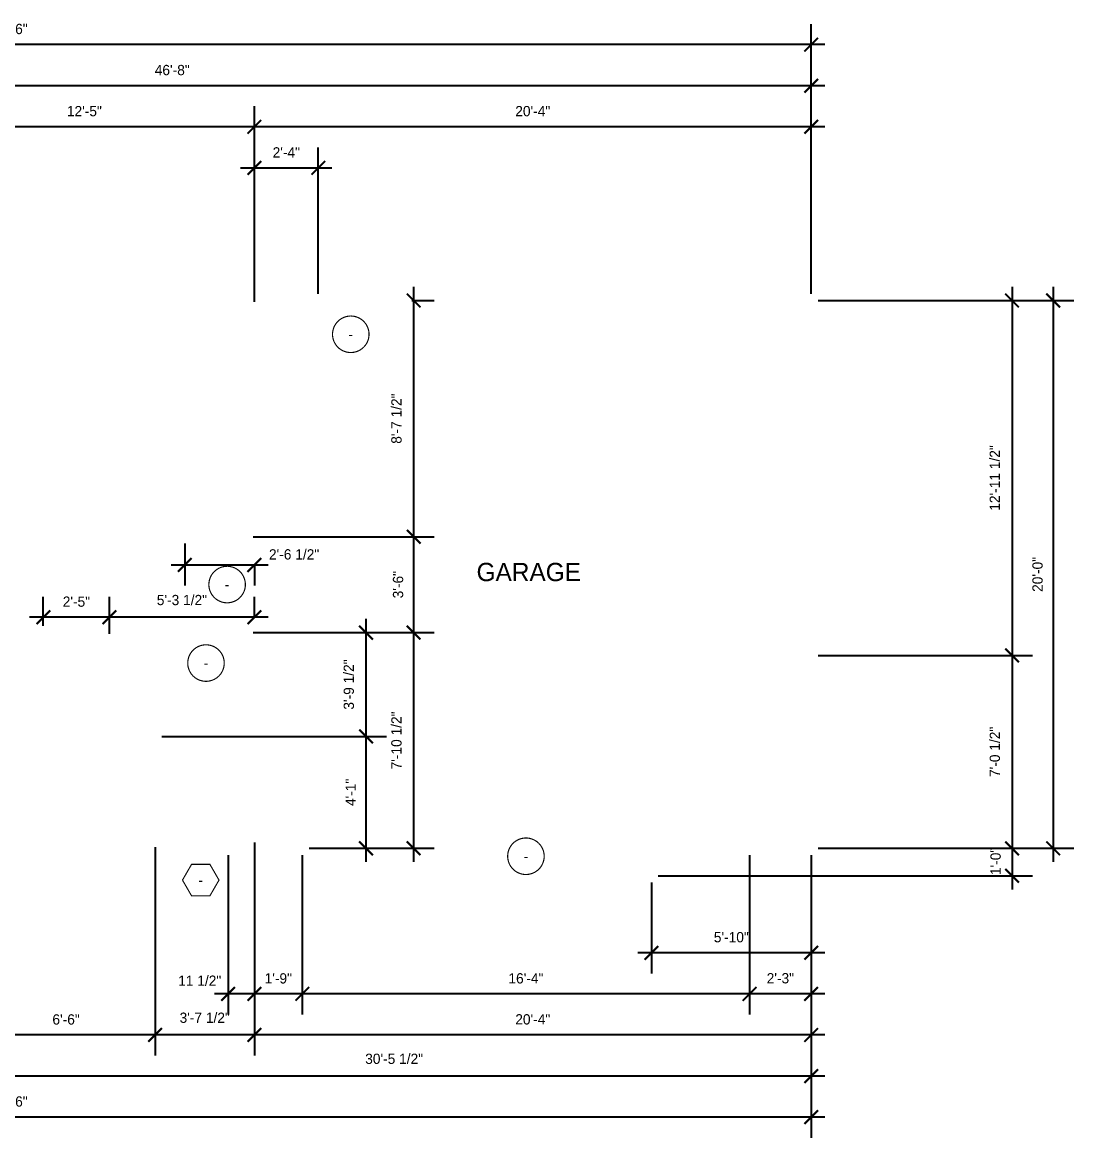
# Model space of a CAD drawing. Extents: x -2767 to 0, y -1760 to 778.
# Drawn here: x -2275.6 to -1814.9, y -1075 to -586.4 of the extents above; entities that cross this region are included whole.
import ezdxf

# ---------------------------------------------------------------- set-up
doc = ezdxf.new("R2010")
doc.units = 0
doc.header["$LTSCALE"] = 48
doc.header["$MEASUREMENT"] = 0
doc.header["$PDMODE"] = 3
doc.header["$PDSIZE"] = -2
doc.layers.get('0').update_dxf_attribs({"linetype": 'CONTINUOUS'})
doc.layers.get('DEFPOINTS').update_dxf_attribs({"linetype": 'CONTINUOUS'})
for name, color, linetype in [('A-DIMS', 3, 'CONTINUOUS'), ('A-SYM', 2, 'CONTINUOUS'), ('A-SYM TEXT', 3, 'CONTINUOUS'), ('A-TEXT', 3, 'CONTINUOUS')]:
    doc.layers.add(name, color=color, linetype=linetype)
doc.styles.get("Standard").update_dxf_attribs({"font": 'ERASMD.TTF', "height": 4.5})
doc.dimstyles.new('ARCHITECTURE', dxfattribs={"dimscale": 48, "dimtxt": 0.18, "dimasz": 0.125, "dimexe": 0.1875, "dimexo": 0.0625, "dimgap": 0.09375, "dimtad": 1, "dimdec": 4, "dimzin": 3, "dimdsep": 46, "dimlunit": 4, "dimtxsty": 'Standard', "dimblk1": 'ARCHTICK', "dimblk2": 'ARCHTICK', "dimsah": 1, "dimcen": 0.09375, "dimdle": 0.125, "dimclrd": 1, "dimclre": 1, "dimclrt": 3, "dimadec": 0, "dimazin": 0, "dimtfac": 1, "dimtdec": 4, "dimtofl": 0, "dimtmove": 2, "dimatfit": 3, "dimldrblk": 'ARCHTICK', "dimfxl": 1, "dimfrac": 2, "dimtolj": 1, "dimtzin": 0, "dimarcsym": 0})

# ---------------------------------------------------------------- blocks, each defined once
blk = doc.blocks.new('_ARCHTICK')
at = {"color": 0, "linetype": 'ByBlock', "const_width": 0.15}
blk.add_lwpolyline([(-0.5, -0.5), (0.5, 0.5)], dxfattribs=at)
blk = doc.blocks.new('*D9')
at = {"layer": 'A-DIMS', "color": 1, "lineweight": -2, "transparency": 16777216}
for p, q in [((-2631.89, -951.25), (-2631.89, -1075.04)), ((-1929.89, -951.25), (-1929.89, -1075.04)), ((-1923.89, -1066.04), (-2637.89, -1066.04))]:
    blk.add_line(p, q, dxfattribs=at)
at = {"layer": 'DEFPOINTS', "color": 0, "transparency": 16777216}
for p in [(-2631.89, -948.25), (-1929.89, -948.25), (-2631.89, -1066.04)]:
    blk.add_point(p, dxfattribs=at)
at = {"layer": 'A-DIMS', "color": 1, "lineweight": -2, "transparency": 16777216, "xscale": 6, "yscale": 6, "zscale": 6, "rotation": 180}
blk.add_blockref('_ARCHTICK', (-2631.89, -1066.04), dxfattribs=at)
at = {"layer": 'A-DIMS', "color": 1, "lineweight": -2, "transparency": 16777216, "xscale": 6, "yscale": 6, "zscale": 6}
blk.add_blockref('_ARCHTICK', (-1929.89, -1066.04), dxfattribs=at)
at = {"layer": 'A-DIMS', "color": 3, "transparency": 16777216, "insert": (-2280.89, -1059.22), "char_height": 4.5, "attachment_point": 5}
blk.add_mtext('\\A1;58\'-6"', dxfattribs=at)
blk = doc.blocks.new('*D10')
at = {"layer": 'A-DIMS', "color": 1, "lineweight": -2, "transparency": 16777216}
for p, q in [((-2631.89, -747.25), (-2631.89, -587.13)), ((-1929.89, -705.25), (-1929.89, -587.13)), ((-1923.89, -596.13), (-2637.89, -596.13))]:
    blk.add_line(p, q, dxfattribs=at)
at = {"layer": 'DEFPOINTS', "color": 0, "transparency": 16777216}
for p in [(-2631.89, -596.13), (-1929.89, -708.25), (-2631.89, -750.25)]:
    blk.add_point(p, dxfattribs=at)
at = {"layer": 'A-DIMS', "color": 1, "lineweight": -2, "transparency": 16777216, "xscale": 6, "yscale": 6, "zscale": 6, "rotation": 180}
blk.add_blockref('_ARCHTICK', (-2631.89, -596.13), dxfattribs=at)
at = {"layer": 'A-DIMS', "color": 1, "lineweight": -2, "transparency": 16777216, "xscale": 6, "yscale": 6, "zscale": 6}
blk.add_blockref('_ARCHTICK', (-1929.89, -596.13), dxfattribs=at)
at = {"layer": 'A-DIMS', "color": 3, "transparency": 16777216, "insert": (-2280.89, -589.3), "char_height": 4.5, "attachment_point": 5}
blk.add_mtext('\\A1;58\'-6"', dxfattribs=at)
blk = doc.blocks.new('*D11')
at = {"layer": 'A-DIMS', "color": 1, "lineweight": -2, "transparency": 16777216}
for p, q in [((-2489.88, -705.25), (-2489.88, -605.13)), ((-1929.89, -705.25), (-1929.89, -605.13)), ((-1923.89, -614.13), (-2495.88, -614.13))]:
    blk.add_line(p, q, dxfattribs=at)
at = {"layer": 'DEFPOINTS', "color": 0, "transparency": 16777216}
for p in [(-2489.88, -614.13), (-2489.88, -708.25), (-1929.89, -708.25)]:
    blk.add_point(p, dxfattribs=at)
at = {"layer": 'A-DIMS', "color": 1, "lineweight": -2, "transparency": 16777216, "xscale": 6, "yscale": 6, "zscale": 6, "rotation": 180}
blk.add_blockref('_ARCHTICK', (-2489.88, -614.13), dxfattribs=at)
at = {"layer": 'A-DIMS', "color": 1, "lineweight": -2, "transparency": 16777216, "xscale": 6, "yscale": 6, "zscale": 6}
blk.add_blockref('_ARCHTICK', (-1929.89, -614.13), dxfattribs=at)
at = {"layer": 'A-DIMS', "color": 3, "transparency": 16777216, "insert": (-2209.88, -607.3), "char_height": 4.5, "attachment_point": 5}
blk.add_mtext('\\A1;46\'-8"', dxfattribs=at)
blk = doc.blocks.new('*D13')
at = {"layer": 'A-DIMS', "color": 1, "lineweight": -2, "transparency": 16777216}
for p, q in [((-2173.89, -708.75), (-2173.89, -623.13)), ((-1929.89, -705.25), (-1929.89, -623.13)), ((-1923.89, -632.13), (-2179.89, -632.13))]:
    blk.add_line(p, q, dxfattribs=at)
at = {"layer": 'DEFPOINTS', "color": 0, "transparency": 16777216}
for p in [(-2173.89, -632.13), (-1929.89, -708.25), (-2173.89, -711.75)]:
    blk.add_point(p, dxfattribs=at)
at = {"layer": 'A-DIMS', "color": 1, "lineweight": -2, "transparency": 16777216, "xscale": 6, "yscale": 6, "zscale": 6, "rotation": 180}
blk.add_blockref('_ARCHTICK', (-2173.89, -632.13), dxfattribs=at)
at = {"layer": 'A-DIMS', "color": 1, "lineweight": -2, "transparency": 16777216, "xscale": 6, "yscale": 6, "zscale": 6}
blk.add_blockref('_ARCHTICK', (-1929.89, -632.13), dxfattribs=at)
at = {"layer": 'A-DIMS', "color": 3, "transparency": 16777216, "insert": (-2051.89, -625.3), "char_height": 4.5, "attachment_point": 5}
blk.add_mtext('\\A1;20\'-4"', dxfattribs=at)
blk = doc.blocks.new('*D14')
at = {"layer": 'A-DIMS', "color": 1, "lineweight": -2, "transparency": 16777216}
for p, q in [((-2322.88, -710.75), (-2322.88, -623.13)), ((-2173.89, -708.75), (-2173.89, -623.13)), ((-2167.89, -632.13), (-2328.88, -632.13))]:
    blk.add_line(p, q, dxfattribs=at)
at = {"layer": 'DEFPOINTS', "color": 0, "transparency": 16777216}
for p in [(-2322.88, -632.13), (-2173.89, -711.75), (-2322.88, -713.75)]:
    blk.add_point(p, dxfattribs=at)
at = {"layer": 'A-DIMS', "color": 1, "lineweight": -2, "transparency": 16777216, "xscale": 6, "yscale": 6, "zscale": 6, "rotation": 180}
blk.add_blockref('_ARCHTICK', (-2322.88, -632.13), dxfattribs=at)
at = {"layer": 'A-DIMS', "color": 1, "lineweight": -2, "transparency": 16777216, "xscale": 6, "yscale": 6, "zscale": 6}
blk.add_blockref('_ARCHTICK', (-2173.89, -632.13), dxfattribs=at)
at = {"layer": 'A-DIMS', "color": 3, "transparency": 16777216, "insert": (-2248.38, -625.3), "char_height": 4.5, "attachment_point": 5}
blk.add_mtext('\\A1;12\'-5"', dxfattribs=at)
blk = doc.blocks.new('*D19')
at = {"layer": 'A-DIMS', "color": 1, "lineweight": -2, "transparency": 16777216}
for p, q in [((-2173.89, -708.75), (-2173.89, -641.13)), ((-2145.89, -705.25), (-2145.89, -641.13)), ((-2179.89, -650.13), (-2139.89, -650.13))]:
    blk.add_line(p, q, dxfattribs=at)
at = {"layer": 'DEFPOINTS', "color": 0, "transparency": 16777216}
for p in [(-2145.89, -650.13), (-2145.89, -708.25), (-2173.89, -711.75)]:
    blk.add_point(p, dxfattribs=at)
at = {"layer": 'A-DIMS', "color": 1, "lineweight": -2, "transparency": 16777216, "xscale": 6, "yscale": 6, "zscale": 6, "rotation": 180}
blk.add_blockref('_ARCHTICK', (-2173.89, -650.13), dxfattribs=at)
at = {"layer": 'A-DIMS', "color": 1, "lineweight": -2, "transparency": 16777216, "xscale": 6, "yscale": 6, "zscale": 6}
blk.add_blockref('_ARCHTICK', (-2145.89, -650.13), dxfattribs=at)
at = {"layer": 'A-DIMS', "color": 3, "transparency": 16777216, "insert": (-2159.89, -643.34), "char_height": 4.5, "attachment_point": 5}
blk.add_mtext('\\A1;2\'-4"', dxfattribs=at)
blk = doc.blocks.new('*D22')
at = {"layer": 'A-DIMS', "color": 1, "lineweight": -2, "transparency": 16777216}
for p, q in [((-2295.39, -951.25), (-2295.39, -1057.04)), ((-1929.89, -951.25), (-1929.89, -1057.04)), ((-1923.89, -1048.04), (-2301.39, -1048.04))]:
    blk.add_line(p, q, dxfattribs=at)
at = {"layer": 'DEFPOINTS', "color": 0, "transparency": 16777216}
for p in [(-2295.39, -948.25), (-1929.89, -948.25), (-2295.39, -1048.04)]:
    blk.add_point(p, dxfattribs=at)
at = {"layer": 'A-DIMS', "color": 1, "lineweight": -2, "transparency": 16777216, "xscale": 6, "yscale": 6, "zscale": 6, "rotation": 180}
blk.add_blockref('_ARCHTICK', (-2295.39, -1048.04), dxfattribs=at)
at = {"layer": 'A-DIMS', "color": 1, "lineweight": -2, "transparency": 16777216, "xscale": 6, "yscale": 6, "zscale": 6}
blk.add_blockref('_ARCHTICK', (-1929.89, -1048.04), dxfattribs=at)
at = {"layer": 'A-DIMS', "color": 3, "transparency": 16777216, "insert": (-2112.64, -1040.51), "char_height": 4.5, "attachment_point": 5}
blk.add_mtext('\\A1;30\'-5 1/2"', dxfattribs=at)
blk = doc.blocks.new('*D25')
at = {"layer": 'A-DIMS', "color": 1, "lineweight": -2, "transparency": 16777216}
for p, q in [((-2173.89, -945.75), (-2173.89, -1039.04)), ((-1929.89, -951.25), (-1929.89, -1039.04)), ((-1923.89, -1030.04), (-2179.89, -1030.04))]:
    blk.add_line(p, q, dxfattribs=at)
at = {"layer": 'DEFPOINTS', "color": 0, "transparency": 16777216}
for p in [(-2173.89, -942.75), (-1929.89, -948.25), (-2173.89, -1030.04)]:
    blk.add_point(p, dxfattribs=at)
at = {"layer": 'A-DIMS', "color": 1, "lineweight": -2, "transparency": 16777216, "xscale": 6, "yscale": 6, "zscale": 6, "rotation": 180}
blk.add_blockref('_ARCHTICK', (-2173.89, -1030.04), dxfattribs=at)
at = {"layer": 'A-DIMS', "color": 1, "lineweight": -2, "transparency": 16777216, "xscale": 6, "yscale": 6, "zscale": 6}
blk.add_blockref('_ARCHTICK', (-1929.89, -1030.04), dxfattribs=at)
at = {"layer": 'A-DIMS', "color": 3, "transparency": 16777216, "insert": (-2051.89, -1023.22), "char_height": 4.5, "attachment_point": 5}
blk.add_mtext('\\A1;20\'-4"', dxfattribs=at)
blk = doc.blocks.new('*D26')
at = {"layer": 'A-DIMS', "color": 1, "lineweight": -2, "transparency": 16777216}
for p, q in [((-2217.39, -947.75), (-2217.39, -1039.04)), ((-2173.89, -945.75), (-2173.89, -1039.04)), ((-2167.89, -1030.04), (-2223.39, -1030.04))]:
    blk.add_line(p, q, dxfattribs=at)
at = {"layer": 'DEFPOINTS', "color": 0, "transparency": 16777216}
for p in [(-2173.89, -942.75), (-2217.39, -944.75), (-2217.39, -1030.04)]:
    blk.add_point(p, dxfattribs=at)
at = {"layer": 'A-DIMS', "color": 1, "lineweight": -2, "transparency": 16777216, "xscale": 6, "yscale": 6, "zscale": 6, "rotation": 180}
blk.add_blockref('_ARCHTICK', (-2217.39, -1030.04), dxfattribs=at)
at = {"layer": 'A-DIMS', "color": 1, "lineweight": -2, "transparency": 16777216, "xscale": 6, "yscale": 6, "zscale": 6}
blk.add_blockref('_ARCHTICK', (-2173.89, -1030.04), dxfattribs=at)
at = {"layer": 'A-DIMS', "color": 3, "transparency": 16777216, "insert": (-2195.64, -1022.51), "char_height": 4.5, "attachment_point": 5}
blk.add_mtext('\\A1;3\'-7 1/2"', dxfattribs=at)
blk = doc.blocks.new('*D27')
at = {"layer": 'A-DIMS', "color": 1, "lineweight": -2, "transparency": 16777216}
for p, q in [((-2217.39, -947.75), (-2217.39, -1039.04)), ((-2295.39, -951.25), (-2295.39, -1039.04)), ((-2211.39, -1030.04), (-2301.39, -1030.04))]:
    blk.add_line(p, q, dxfattribs=at)
at = {"layer": 'DEFPOINTS', "color": 0, "transparency": 16777216}
for p in [(-2217.39, -944.75), (-2295.39, -948.25), (-2295.39, -1030.04)]:
    blk.add_point(p, dxfattribs=at)
at = {"layer": 'A-DIMS', "color": 1, "lineweight": -2, "transparency": 16777216, "xscale": 6, "yscale": 6, "zscale": 6, "rotation": 180}
blk.add_blockref('_ARCHTICK', (-2295.39, -1030.04), dxfattribs=at)
at = {"layer": 'A-DIMS', "color": 1, "lineweight": -2, "transparency": 16777216, "xscale": 6, "yscale": 6, "zscale": 6}
blk.add_blockref('_ARCHTICK', (-2217.39, -1030.04), dxfattribs=at)
at = {"layer": 'A-DIMS', "color": 3, "transparency": 16777216, "insert": (-2256.39, -1023.26), "char_height": 4.5, "attachment_point": 5}
blk.add_mtext('\\A1;6\'-6"', dxfattribs=at)
blk = doc.blocks.new('*D30')
at = {"layer": 'A-DIMS', "color": 1, "lineweight": -2, "transparency": 16777216}
for p, q in [((-1956.89, -951.25), (-1956.89, -1021.04)), ((-1929.89, -951.25), (-1929.89, -1021.04)), ((-1923.89, -1012.04), (-1962.89, -1012.04))]:
    blk.add_line(p, q, dxfattribs=at)
at = {"layer": 'DEFPOINTS', "color": 0, "transparency": 16777216}
for p in [(-1956.89, -948.25), (-1929.89, -948.25), (-1956.89, -1012.04)]:
    blk.add_point(p, dxfattribs=at)
at = {"layer": 'A-DIMS', "color": 1, "lineweight": -2, "transparency": 16777216, "xscale": 6, "yscale": 6, "zscale": 6, "rotation": 180}
blk.add_blockref('_ARCHTICK', (-1956.89, -1012.04), dxfattribs=at)
at = {"layer": 'A-DIMS', "color": 1, "lineweight": -2, "transparency": 16777216, "xscale": 6, "yscale": 6, "zscale": 6}
blk.add_blockref('_ARCHTICK', (-1929.89, -1012.04), dxfattribs=at)
at = {"layer": 'A-DIMS', "color": 3, "transparency": 16777216, "insert": (-1943.39, -1005.22), "char_height": 4.5, "attachment_point": 5}
blk.add_mtext('\\A1;2\'-3"', dxfattribs=at)
blk = doc.blocks.new('*D31')
at = {"layer": 'A-DIMS', "color": 1, "lineweight": -2, "transparency": 16777216}
for p, q in [((-2152.89, -951.25), (-2152.89, -1021.04)), ((-1956.89, -951.25), (-1956.89, -1021.04)), ((-1950.89, -1012.04), (-2158.89, -1012.04))]:
    blk.add_line(p, q, dxfattribs=at)
at = {"layer": 'DEFPOINTS', "color": 0, "transparency": 16777216}
for p in [(-2152.89, -948.25), (-1956.89, -948.25), (-2152.89, -1012.04)]:
    blk.add_point(p, dxfattribs=at)
at = {"layer": 'A-DIMS', "color": 1, "lineweight": -2, "transparency": 16777216, "xscale": 6, "yscale": 6, "zscale": 6, "rotation": 180}
blk.add_blockref('_ARCHTICK', (-2152.89, -1012.04), dxfattribs=at)
at = {"layer": 'A-DIMS', "color": 1, "lineweight": -2, "transparency": 16777216, "xscale": 6, "yscale": 6, "zscale": 6}
blk.add_blockref('_ARCHTICK', (-1956.89, -1012.04), dxfattribs=at)
at = {"layer": 'A-DIMS', "color": 3, "transparency": 16777216, "insert": (-2054.89, -1005.26), "char_height": 4.5, "attachment_point": 5}
blk.add_mtext('\\A1;16\'-4"', dxfattribs=at)
blk = doc.blocks.new('*D32')
at = {"layer": 'A-DIMS', "color": 1, "lineweight": -2, "transparency": 16777216}
for p, q in [((-2173.89, -945.75), (-2173.89, -1021.04)), ((-2152.89, -951.25), (-2152.89, -1021.04)), ((-2146.89, -1012.04), (-2179.89, -1012.04))]:
    blk.add_line(p, q, dxfattribs=at)
at = {"layer": 'DEFPOINTS', "color": 0, "transparency": 16777216}
for p in [(-2173.89, -942.75), (-2152.89, -948.25), (-2173.89, -1012.04)]:
    blk.add_point(p, dxfattribs=at)
at = {"layer": 'A-DIMS', "color": 1, "lineweight": -2, "transparency": 16777216, "xscale": 6, "yscale": 6, "zscale": 6, "rotation": 180}
blk.add_blockref('_ARCHTICK', (-2173.89, -1012.04), dxfattribs=at)
at = {"layer": 'A-DIMS', "color": 1, "lineweight": -2, "transparency": 16777216, "xscale": 6, "yscale": 6, "zscale": 6}
blk.add_blockref('_ARCHTICK', (-2152.89, -1012.04), dxfattribs=at)
at = {"layer": 'A-DIMS', "color": 3, "transparency": 16777216, "insert": (-2163.39, -1005.26), "char_height": 4.5, "attachment_point": 5}
blk.add_mtext('\\A1;1\'-9"', dxfattribs=at)
blk = doc.blocks.new('*D33')
at = {"layer": 'A-DIMS', "color": 1, "lineweight": -2, "transparency": 16777216}
for p, q in [((-2173.89, -945.75), (-2173.89, -1021.04)), ((-2185.39, -951.25), (-2185.39, -1021.04)), ((-2167.89, -1012.04), (-2191.39, -1012.04))]:
    blk.add_line(p, q, dxfattribs=at)
at = {"layer": 'DEFPOINTS', "color": 0, "transparency": 16777216}
for p in [(-2173.89, -942.75), (-2185.39, -948.25), (-2185.39, -1012.04)]:
    blk.add_point(p, dxfattribs=at)
at = {"layer": 'A-DIMS', "color": 1, "lineweight": -2, "transparency": 16777216, "xscale": 6, "yscale": 6, "zscale": 6, "rotation": 180}
blk.add_blockref('_ARCHTICK', (-2185.39, -1012.04), dxfattribs=at)
at = {"layer": 'A-DIMS', "color": 1, "lineweight": -2, "transparency": 16777216, "xscale": 6, "yscale": 6, "zscale": 6}
blk.add_blockref('_ARCHTICK', (-2173.89, -1012.04), dxfattribs=at)
at = {"layer": 'A-DIMS', "color": 3, "transparency": 16777216, "insert": (-2197.84, -1006.29), "char_height": 4.5, "attachment_point": 5}
blk.add_mtext('\\A1;11 1/2"', dxfattribs=at)
blk = doc.blocks.new('*D70')
at = {"layer": 'A-DIMS', "color": 1, "lineweight": -2, "transparency": 16777216}
for p, q in [((-1823.86, -702.25), (-1823.86, -954.25)), ((-1926.89, -708.25), (-1814.86, -708.25)), ((-1926.89, -948.25), (-1814.86, -948.25))]:
    blk.add_line(p, q, dxfattribs=at)
at = {"layer": 'DEFPOINTS', "color": 0, "transparency": 16777216}
for p in [(-1929.89, -708.25), (-1929.89, -948.25), (-1823.86, -948.25)]:
    blk.add_point(p, dxfattribs=at)
at = {"layer": 'A-DIMS', "color": 1, "lineweight": -2, "transparency": 16777216, "xscale": 6, "yscale": 6, "zscale": 6}
for p, rotation in [((-1823.86, -708.25), 90), ((-1823.86, -948.25), 270)]:
    blk.add_blockref('_ARCHTICK', p, dxfattribs=dict(at, rotation=rotation))
at = {"layer": 'A-DIMS', "color": 3, "transparency": 16777216, "insert": (-1830.68, -828.25), "char_height": 4.5, "attachment_point": 5, "rotation": 90}
blk.add_mtext('\\A1;20\'-0"', dxfattribs=at)
blk = doc.blocks.new('*D71')
at = {"layer": 'A-DIMS', "color": 1, "lineweight": -2, "transparency": 16777216}
for p, q in [((-1841.86, -702.25), (-1841.86, -869.75)), ((-1926.89, -708.25), (-1832.86, -708.25)), ((-1926.89, -863.75), (-1832.86, -863.75))]:
    blk.add_line(p, q, dxfattribs=at)
at = {"layer": 'DEFPOINTS', "color": 0, "transparency": 16777216}
for p in [(-1929.89, -708.25), (-1929.89, -863.75), (-1841.86, -863.75)]:
    blk.add_point(p, dxfattribs=at)
at = {"layer": 'A-DIMS', "color": 1, "lineweight": -2, "transparency": 16777216, "xscale": 6, "yscale": 6, "zscale": 6}
for p, rotation in [((-1841.86, -708.25), 90), ((-1841.86, -863.75), 270)]:
    blk.add_blockref('_ARCHTICK', p, dxfattribs=dict(at, rotation=rotation))
at = {"layer": 'A-DIMS', "color": 3, "transparency": 16777216, "insert": (-1849.39, -786), "char_height": 4.5, "attachment_point": 5, "rotation": 90}
blk.add_mtext('\\A1;12\'-11 1/2"', dxfattribs=at)
blk = doc.blocks.new('*D72')
at = {"layer": 'A-DIMS', "color": 1, "lineweight": -2, "transparency": 16777216}
for p, q in [((-1841.86, -857.75), (-1841.86, -954.25)), ((-1926.89, -863.75), (-1832.86, -863.75)), ((-1926.89, -948.25), (-1832.86, -948.25))]:
    blk.add_line(p, q, dxfattribs=at)
at = {"layer": 'DEFPOINTS', "color": 0, "transparency": 16777216}
for p in [(-1929.89, -863.75), (-1929.89, -948.25), (-1841.86, -948.25)]:
    blk.add_point(p, dxfattribs=at)
at = {"layer": 'A-DIMS', "color": 1, "lineweight": -2, "transparency": 16777216, "xscale": 6, "yscale": 6, "zscale": 6}
for p, rotation in [((-1841.86, -863.75), 90), ((-1841.86, -948.25), 270)]:
    blk.add_blockref('_ARCHTICK', p, dxfattribs=dict(at, rotation=rotation))
at = {"layer": 'A-DIMS', "color": 3, "transparency": 16777216, "insert": (-1849.39, -906), "char_height": 4.5, "attachment_point": 5, "rotation": 90}
blk.add_mtext('\\A1;7\'-0 1/2"', dxfattribs=at)
blk = doc.blocks.new('*D73')
at = {"layer": 'A-DIMS', "color": 1, "lineweight": -2, "transparency": 16777216}
for p, q in [((-1841.86, -942.25), (-1841.86, -966.25)), ((-1926.89, -948.25), (-1832.86, -948.25)), ((-1996.89, -960.25), (-1832.86, -960.25))]:
    blk.add_line(p, q, dxfattribs=at)
at = {"layer": 'DEFPOINTS', "color": 0, "transparency": 16777216}
for p in [(-1929.89, -948.25), (-1999.89, -960.25), (-1841.86, -960.25)]:
    blk.add_point(p, dxfattribs=at)
at = {"layer": 'A-DIMS', "color": 1, "lineweight": -2, "transparency": 16777216, "xscale": 6, "yscale": 6, "zscale": 6}
for p, rotation in [((-1841.86, -948.25), 90), ((-1841.86, -960.25), 270)]:
    blk.add_blockref('_ARCHTICK', p, dxfattribs=dict(at, rotation=rotation))
at = {"layer": 'A-DIMS', "color": 3, "transparency": 16777216, "insert": (-1849.05, -954), "char_height": 4.5, "attachment_point": 5, "rotation": 90}
blk.add_mtext('\\A1;1\'-0"', dxfattribs=at)
blk = doc.blocks.new('*D81')
at = {"layer": 'A-DIMS', "color": 1, "lineweight": -2, "transparency": 16777216}
for p, q in [((-2104.08, -954.25), (-2104.08, -847.75)), ((-2174.39, -853.75), (-2095.08, -853.75)), ((-2141.89, -948.25), (-2095.08, -948.25))]:
    blk.add_line(p, q, dxfattribs=at)
at = {"layer": 'DEFPOINTS', "color": 0, "transparency": 16777216}
for p in [(-2177.39, -853.75), (-2104.08, -853.75), (-2144.89, -948.25)]:
    blk.add_point(p, dxfattribs=at)
at = {"layer": 'A-DIMS', "color": 1, "lineweight": -2, "transparency": 16777216, "xscale": 6, "yscale": 6, "zscale": 6}
for p, rotation in [((-2104.08, -853.75), 90), ((-2104.08, -948.25), 270)]:
    blk.add_blockref('_ARCHTICK', p, dxfattribs=dict(at, rotation=rotation))
at = {"layer": 'A-DIMS', "color": 3, "transparency": 16777216, "insert": (-2111.61, -901), "char_height": 4.5, "attachment_point": 5, "rotation": 90}
blk.add_mtext('\\A1;7\'-10 1/2"', dxfattribs=at)
blk = doc.blocks.new('*D82')
at = {"layer": 'A-DIMS', "color": 1, "lineweight": -2, "transparency": 16777216}
for p, q in [((-2104.08, -859.75), (-2104.08, -805.75)), ((-2174.39, -811.75), (-2095.08, -811.75)), ((-2174.39, -853.75), (-2095.08, -853.75))]:
    blk.add_line(p, q, dxfattribs=at)
at = {"layer": 'DEFPOINTS', "color": 0, "transparency": 16777216}
for p in [(-2177.39, -811.75), (-2104.08, -811.75), (-2177.39, -853.75)]:
    blk.add_point(p, dxfattribs=at)
at = {"layer": 'A-DIMS', "color": 1, "lineweight": -2, "transparency": 16777216, "xscale": 6, "yscale": 6, "zscale": 6}
for p, rotation in [((-2104.08, -811.75), 90), ((-2104.08, -853.75), 270)]:
    blk.add_blockref('_ARCHTICK', p, dxfattribs=dict(at, rotation=rotation))
at = {"layer": 'A-DIMS', "color": 3, "transparency": 16777216, "insert": (-2110.9, -832.75), "char_height": 4.5, "attachment_point": 5, "rotation": 90}
blk.add_mtext('\\A1;3\'-6"', dxfattribs=at)
blk = doc.blocks.new('*D83')
at = {"layer": 'A-DIMS', "color": 1, "lineweight": -2, "transparency": 16777216}
for p, q in [((-2104.08, -817.75), (-2104.08, -702.25)), ((-2104.89, -708.25), (-2095.08, -708.25)), ((-2174.39, -811.75), (-2095.08, -811.75))]:
    blk.add_line(p, q, dxfattribs=at)
at = {"layer": 'DEFPOINTS', "color": 0, "transparency": 16777216}
for p in [(-2107.89, -708.25), (-2104.08, -708.25), (-2177.39, -811.75)]:
    blk.add_point(p, dxfattribs=at)
at = {"layer": 'A-DIMS', "color": 1, "lineweight": -2, "transparency": 16777216, "xscale": 6, "yscale": 6, "zscale": 6}
for p, rotation in [((-2104.08, -708.25), 90), ((-2104.08, -811.75), 270)]:
    blk.add_blockref('_ARCHTICK', p, dxfattribs=dict(at, rotation=rotation))
at = {"layer": 'A-DIMS', "color": 3, "transparency": 16777216, "insert": (-2111.61, -760), "char_height": 4.5, "attachment_point": 5, "rotation": 90}
blk.add_mtext('\\A1;8\'-7 1/2"', dxfattribs=at)
blk = doc.blocks.new('*D84')
at = {"layer": 'A-DIMS', "color": 1, "lineweight": -2, "transparency": 16777216}
for p, q in [((-2124.95, -954.25), (-2124.95, -893.25)), ((-2214.39, -899.25), (-2115.95, -899.25)), ((-2149.89, -948.25), (-2115.95, -948.25))]:
    blk.add_line(p, q, dxfattribs=at)
at = {"layer": 'DEFPOINTS', "color": 0, "transparency": 16777216}
for p in [(-2217.39, -899.25), (-2124.95, -899.25), (-2152.89, -948.25)]:
    blk.add_point(p, dxfattribs=at)
at = {"layer": 'A-DIMS', "color": 1, "lineweight": -2, "transparency": 16777216, "xscale": 6, "yscale": 6, "zscale": 6}
for p, rotation in [((-2124.95, -899.25), 90), ((-2124.95, -948.25), 270)]:
    blk.add_blockref('_ARCHTICK', p, dxfattribs=dict(at, rotation=rotation))
at = {"layer": 'A-DIMS', "color": 3, "transparency": 16777216, "insert": (-2131.7, -923.75), "char_height": 4.5, "attachment_point": 5, "rotation": 90}
blk.add_mtext('\\A1;4\'-1"', dxfattribs=at)
blk = doc.blocks.new('*D85')
at = {"layer": 'A-DIMS', "color": 1, "lineweight": -2, "transparency": 16777216}
for p, q in [((-2124.95, -905.25), (-2124.95, -847.75)), ((-2174.39, -853.75), (-2115.95, -853.75)), ((-2214.39, -899.25), (-2115.95, -899.25))]:
    blk.add_line(p, q, dxfattribs=at)
at = {"layer": 'DEFPOINTS', "color": 0, "transparency": 16777216}
for p in [(-2177.39, -853.75), (-2124.95, -853.75), (-2217.39, -899.25)]:
    blk.add_point(p, dxfattribs=at)
at = {"layer": 'A-DIMS', "color": 1, "lineweight": -2, "transparency": 16777216, "xscale": 6, "yscale": 6, "zscale": 6}
for p, rotation in [((-2124.95, -853.75), 90), ((-2124.95, -899.25), 270)]:
    blk.add_blockref('_ARCHTICK', p, dxfattribs=dict(at, rotation=rotation))
at = {"layer": 'A-DIMS', "color": 3, "transparency": 16777216, "insert": (-2132.48, -876.5), "char_height": 4.5, "attachment_point": 5, "rotation": 90}
blk.add_mtext('\\A1;3\'-9 1/2"', dxfattribs=at)
blk = doc.blocks.new('*D88')
at = {"layer": 'A-DIMS', "color": 1, "lineweight": -2, "transparency": 16777216}
for p, q in [((-2204.39, -814.75), (-2204.39, -833.13)), ((-2167.89, -824.13), (-2210.39, -824.13)), ((-2173.89, -824.12), (-2173.89, -833.13))]:
    blk.add_line(p, q, dxfattribs=at)
at = {"layer": 'DEFPOINTS', "color": 0, "transparency": 16777216}
for p in [(-2204.39, -811.75), (-2204.39, -824.13), (-2173.89, -821.12)]:
    blk.add_point(p, dxfattribs=at)
at = {"layer": 'A-DIMS', "color": 1, "lineweight": -2, "transparency": 16777216, "xscale": 6, "yscale": 6, "zscale": 6, "rotation": 180}
blk.add_blockref('_ARCHTICK', (-2204.39, -824.13), dxfattribs=at)
at = {"layer": 'A-DIMS', "color": 1, "lineweight": -2, "transparency": 16777216, "xscale": 6, "yscale": 6, "zscale": 6}
blk.add_blockref('_ARCHTICK', (-2173.89, -824.13), dxfattribs=at)
at = {"layer": 'A-DIMS', "color": 3, "transparency": 16777216, "insert": (-2156.48, -819.5), "char_height": 4.5, "attachment_point": 5}
blk.add_mtext('\\A1;2\'-6 1/2"', dxfattribs=at)
blk = doc.blocks.new('*D89')
at = {"layer": 'A-DIMS', "color": 1, "lineweight": -2, "transparency": 16777216}
for p, q in [((-2237.37, -854.25), (-2237.37, -838.03)), ((-2173.89, -846.75), (-2173.89, -838.03)), ((-2167.89, -847.03), (-2243.37, -847.03))]:
    blk.add_line(p, q, dxfattribs=at)
at = {"layer": 'DEFPOINTS', "color": 0, "transparency": 16777216}
for p in [(-2237.37, -847.03), (-2173.89, -849.75), (-2237.37, -857.25)]:
    blk.add_point(p, dxfattribs=at)
at = {"layer": 'A-DIMS', "color": 1, "lineweight": -2, "transparency": 16777216, "xscale": 6, "yscale": 6, "zscale": 6, "rotation": 180}
blk.add_blockref('_ARCHTICK', (-2237.37, -847.03), dxfattribs=at)
at = {"layer": 'A-DIMS', "color": 1, "lineweight": -2, "transparency": 16777216, "xscale": 6, "yscale": 6, "zscale": 6}
blk.add_blockref('_ARCHTICK', (-2173.89, -847.03), dxfattribs=at)
at = {"layer": 'A-DIMS', "color": 3, "transparency": 16777216, "insert": (-2205.63, -839.5), "char_height": 4.5, "attachment_point": 5}
blk.add_mtext('\\A1;5\'-3 1/2"', dxfattribs=at)
blk = doc.blocks.new('*D90')
at = {"layer": 'A-DIMS', "color": 1, "lineweight": -2, "transparency": 16777216}
for p, q in [((-2266.37, -850.75), (-2266.37, -838.03)), ((-2237.37, -854.25), (-2237.37, -838.03)), ((-2231.37, -847.03), (-2272.37, -847.03))]:
    blk.add_line(p, q, dxfattribs=at)
at = {"layer": 'DEFPOINTS', "color": 0, "transparency": 16777216}
for p in [(-2266.37, -847.03), (-2266.37, -853.75), (-2237.37, -857.25)]:
    blk.add_point(p, dxfattribs=at)
at = {"layer": 'A-DIMS', "color": 1, "lineweight": -2, "transparency": 16777216, "xscale": 6, "yscale": 6, "zscale": 6, "rotation": 180}
blk.add_blockref('_ARCHTICK', (-2266.37, -847.03), dxfattribs=at)
at = {"layer": 'A-DIMS', "color": 1, "lineweight": -2, "transparency": 16777216, "xscale": 6, "yscale": 6, "zscale": 6}
blk.add_blockref('_ARCHTICK', (-2237.37, -847.03), dxfattribs=at)
at = {"layer": 'A-DIMS', "color": 3, "transparency": 16777216, "insert": (-2251.87, -840.21), "char_height": 4.5, "attachment_point": 5}
blk.add_mtext('\\A1;2\'-5"', dxfattribs=at)
blk = doc.blocks.new('*D131')
at = {"layer": 'A-DIMS', "color": 1, "lineweight": -2, "transparency": 16777216}
for p, q in [((-1929.89, -951.25), (-1929.89, -1003.04)), ((-1999.89, -963.25), (-1999.89, -1003.04)), ((-1923.89, -994.04), (-2005.89, -994.04))]:
    blk.add_line(p, q, dxfattribs=at)
at = {"layer": 'DEFPOINTS', "color": 0, "transparency": 16777216}
for p in [(-1929.89, -948.25), (-1999.89, -960.25), (-1999.89, -994.04)]:
    blk.add_point(p, dxfattribs=at)
at = {"layer": 'A-DIMS', "color": 1, "lineweight": -2, "transparency": 16777216, "xscale": 6, "yscale": 6, "zscale": 6, "rotation": 180}
blk.add_blockref('_ARCHTICK', (-1999.89, -994.04), dxfattribs=at)
at = {"layer": 'A-DIMS', "color": 1, "lineweight": -2, "transparency": 16777216, "xscale": 6, "yscale": 6, "zscale": 6}
blk.add_blockref('_ARCHTICK', (-1929.89, -994.04), dxfattribs=at)
at = {"layer": 'A-DIMS', "color": 3, "transparency": 16777216, "insert": (-1964.89, -987.22), "char_height": 4.5, "attachment_point": 5}
blk.add_mtext('\\A1;5\'-10"', dxfattribs=at)

msp = doc.modelspace()

# ---------------------------------------------------------------- linework, layer by layer
at = {"layer": 'A-SYM', "color": 1, "const_width": 0.5}
for points in [[(-2131.64018, -715.03874, 458.365508884), (-2131.57037, -715.03905, 458.365508884)], [(-2185.82686, -824.69095, 458.365508884), (-2185.75705, -824.69125, 458.365508884)], [(-2195.08273, -859.09327, 458.365508884), (-2195.01292, -859.09357, 458.365508884)], [(-2054.88562, -943.73267, 458.365508884), (-2054.8158, -943.73298, 458.365508884)]]:
    msp.add_lwpolyline(points, format="xyb", dxfattribs=at)
msp.add_lwpolyline([(-2205.38437, -962.18037), (-2201.38562, -969.10641), (-2193.38562, -969.10641), (-2189.38562, -962.1782), (-2193.38562, -955.25), (-2201.38562, -955.25), (-2205.38456, -962.17637)], dxfattribs=at)

# ---------------------------------------------------------------- texts
at = {"layer": 'A-SYM TEXT', "color": 1, "char_height": 4.5, "width": 16, "attachment_point": 5}
for insert in [(-2131.64018, -723.0387), (-2185.82686, -832.69091), (-2195.08273, -867.09323), (-2054.88562, -951.73263), (-2197.38499, -962.1782)]:
    msp.add_mtext('-', dxfattribs=dict(at, insert=insert))
at = {"layer": 'A-TEXT', "insert": (-2053.63562, -827.25), "char_height": 8, "width": 240.5, "attachment_point": 5}
msp.add_mtext('GARAGE', dxfattribs=at)

# ---------------------------------------------------------------- dimensions: what is measured, and where the dimension line sits
at = {"layer": 'A-DIMS'}
for base, p1, p2, picture, middle in [((-2631.88562, -596.12622), (-1929.88562, -708.25), (-2631.88562, -750.25), '*D10', (-2280.88562, -589.30369)), ((-2489.87876, -614.12622), (-1929.88562, -708.25), (-2489.87876, -708.25), '*D11', (-2209.88219, -607.30369)), ((-2322.87876, -632.12622), (-2173.88562, -711.75), (-2322.87876, -713.75), '*D14', (-2248.38219, -625.30369)), ((-2173.88562, -632.12622), (-1929.88562, -708.25), (-2173.88562, -711.75), '*D13', (-2051.88562, -625.30369)), ((-2145.88562, -650.12622), (-2173.88562, -711.75), (-2145.88562, -708.25), '*D19', (-2159.88562, -643.33995)), ((-2237.37331, -847.03153), (-2173.88562, -849.75), (-2237.37331, -857.25), '*D89', (-2205.62946, -839.50021)), ((-2266.37331, -847.03153), (-2237.37331, -857.25), (-2266.37331, -853.75), '*D90', (-2251.87331, -840.209)), ((-2217.38562, -1030.04475), (-2173.88562, -942.75), (-2217.38562, -944.75), '*D26', (-2195.63562, -1022.51343)), ((-2173.88562, -1030.04475), (-1929.88562, -948.25), (-2173.88562, -942.75), '*D25', (-2051.88562, -1023.22222)), ((-2173.88562, -1012.04475), (-2152.88562, -948.25), (-2173.88562, -942.75), '*D32', (-2163.38562, -1005.25848)), ((-2295.38562, -1030.04475), (-2217.38562, -944.75), (-2295.38562, -948.25), '*D27', (-2256.38562, -1023.25848)), ((-2631.88562, -1066.04475), (-1929.88562, -948.25), (-2631.88562, -948.25), '*D9', (-2280.88562, -1059.22222)), ((-2295.38562, -1048.04475), (-1929.88562, -948.25), (-2295.38562, -948.25), '*D22', (-2112.63562, -1040.51343)), ((-2152.88562, -1012.04475), (-1956.88562, -948.25), (-2152.88562, -948.25), '*D31', (-2054.88562, -1005.25848)), ((-1999.88562, -994.04475), (-1929.88562, -948.25), (-1999.88562, -960.25), '*D131', (-1964.88562, -987.22222)), ((-1956.88562, -1012.04475), (-1929.88562, -948.25), (-1956.88562, -948.25), '*D30', (-1943.38562, -1005.22222))]:
    dim = msp.add_linear_dim(base=base, p1=p1, p2=p2, dimstyle='ARCHITECTURE', dxfattribs=at)
    dim.commit()
    dim.dimension.update_dxf_attribs({"geometry": picture, "text_midpoint": middle})
for base, p1, p2, picture, middle in [((-2104.08155, -708.25), (-2177.38562, -811.75), (-2107.88562, -708.25), '*D83', (-2111.61287, -760)), ((-1823.85529, -948.25), (-1929.88562, -708.25), (-1929.88562, -948.25), '*D70', (-1830.67782, -828.25)), ((-1841.85529, -863.75), (-1929.88562, -708.25), (-1929.88562, -863.75), '*D71', (-1849.38661, -786)), ((-2104.08155, -811.75), (-2177.38562, -853.75), (-2177.38562, -811.75), '*D82', (-2110.90408, -832.75)), ((-2124.9458, -853.75), (-2217.38562, -899.25), (-2177.38562, -853.75), '*D85', (-2132.47712, -876.5)), ((-2104.08155, -853.75), (-2144.88566, -948.25), (-2177.38562, -853.75), '*D81', (-2111.61287, -901)), ((-1841.85529, -948.25), (-1929.88562, -863.75), (-1929.88562, -948.25), '*D72', (-1849.38661, -906)), ((-2124.9458, -899.25), (-2152.88562, -948.25), (-2217.38562, -899.25), '*D84', (-2131.6958, -923.75))]:
    dim = msp.add_linear_dim(base=base, p1=p1, p2=p2, angle=90, dimstyle='ARCHITECTURE', dxfattribs=at)
    dim.commit()
    dim.dimension.update_dxf_attribs({"geometry": picture, "text_midpoint": middle})
for base, p1, p2, picture, middle in [((-2204.38562, -824.12527), (-2173.88562, -821.12131), (-2204.38562, -811.75), '*D88', (-2156.48013, -819.5038)), ((-2185.38562, -1012.04475), (-2173.88562, -942.75), (-2185.38562, -948.25), '*D33', (-2197.84398, -1006.29174))]:
    dim = msp.add_linear_dim(base=base, p1=p1, p2=p2, dimstyle='ARCHITECTURE', dxfattribs=at)
    dim.commit()
    dim.dimension.update_dxf_attribs({"geometry": picture, "text_midpoint": middle, "dimtype": 160})
dim = msp.add_linear_dim(base=(-1841.85529, -960.25), p1=(-1929.88562, -948.25), p2=(-1999.88562, -960.25), angle=90, dimstyle='ARCHITECTURE', dxfattribs=at)
dim.commit()
dim.dimension.update_dxf_attribs({"geometry": '*D73', "text_midpoint": (-1849.04709, -953.99501), "dimtype": 160})

doc.saveas('drawing.dxf')
